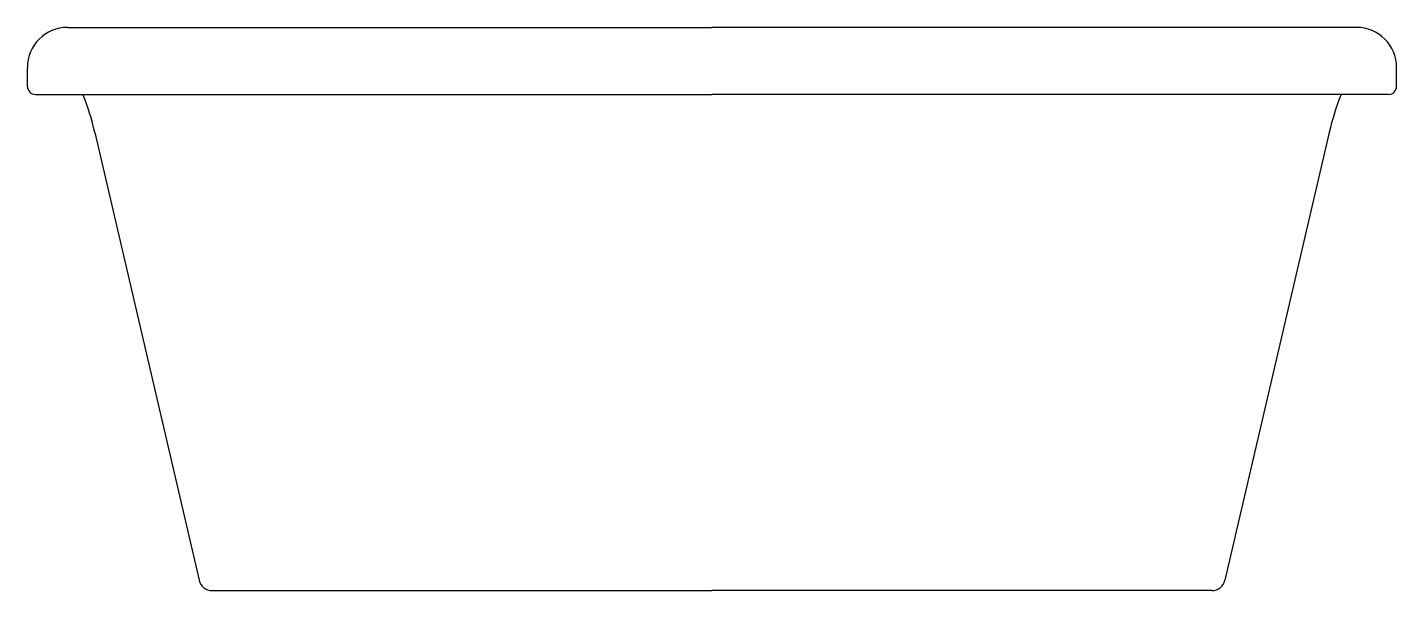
# Model space of a CAD drawing. Extents: x 2272 to 2782, y 1747 to 1957.
import ezdxf

# ---------------------------------------------------------------- set-up
doc = ezdxf.new("R2010")
doc.units = 0
doc.header["$LTSCALE"] = 50
doc.layers.add('GROSSA', color=3, linetype='CONTINUOUS')

msp = doc.modelspace()

# ---------------------------------------------------------------- linework, layer by layer
at = {"layer": 'GROSSA', "color": 0, "linetype": 'CONTINUOUS'}
for p, q in [((2286.93, 1956.68), (2526.93, 1956.68)), ((2766.93, 1956.68), (2526.93, 1956.68)), ((2271.93, 1934.68), (2271.93, 1941.68)), ((2781.93, 1934.68), (2781.93, 1941.68)), ((2274.93, 1931.68), (2526.93, 1931.68)), ((2778.93, 1931.68), (2526.93, 1931.68)), ((2297.04, 1917.51), (2335.87, 1750.54)), ((2756.82, 1917.51), (2717.99, 1750.54)), ((2340.74, 1746.68), (2526.93, 1746.68)), ((2713.12, 1746.68), (2526.93, 1746.68))]:
    msp.add_line(p, q, dxfattribs=at)
for centre, radius, start, end in [((2286.93, 1941.68), 15, 90, 180), ((2766.93, 1941.68), 15, 0, 90), ((2274.93, 1934.68), 3, 180, 270), ((2778.93, 1934.68), 3, 270, 0), ((2199.64, 1894.86), 100, 13.0919, 21.6008), ((2854.23, 1894.86), 100, 158.3992, 166.9081), ((2340.74, 1751.68), 5, 193.0919, 270), ((2713.12, 1751.68), 5, 270, 346.9081)]:
    msp.add_arc(centre, radius, start, end, dxfattribs=at)

doc.saveas('drawing.dxf')
